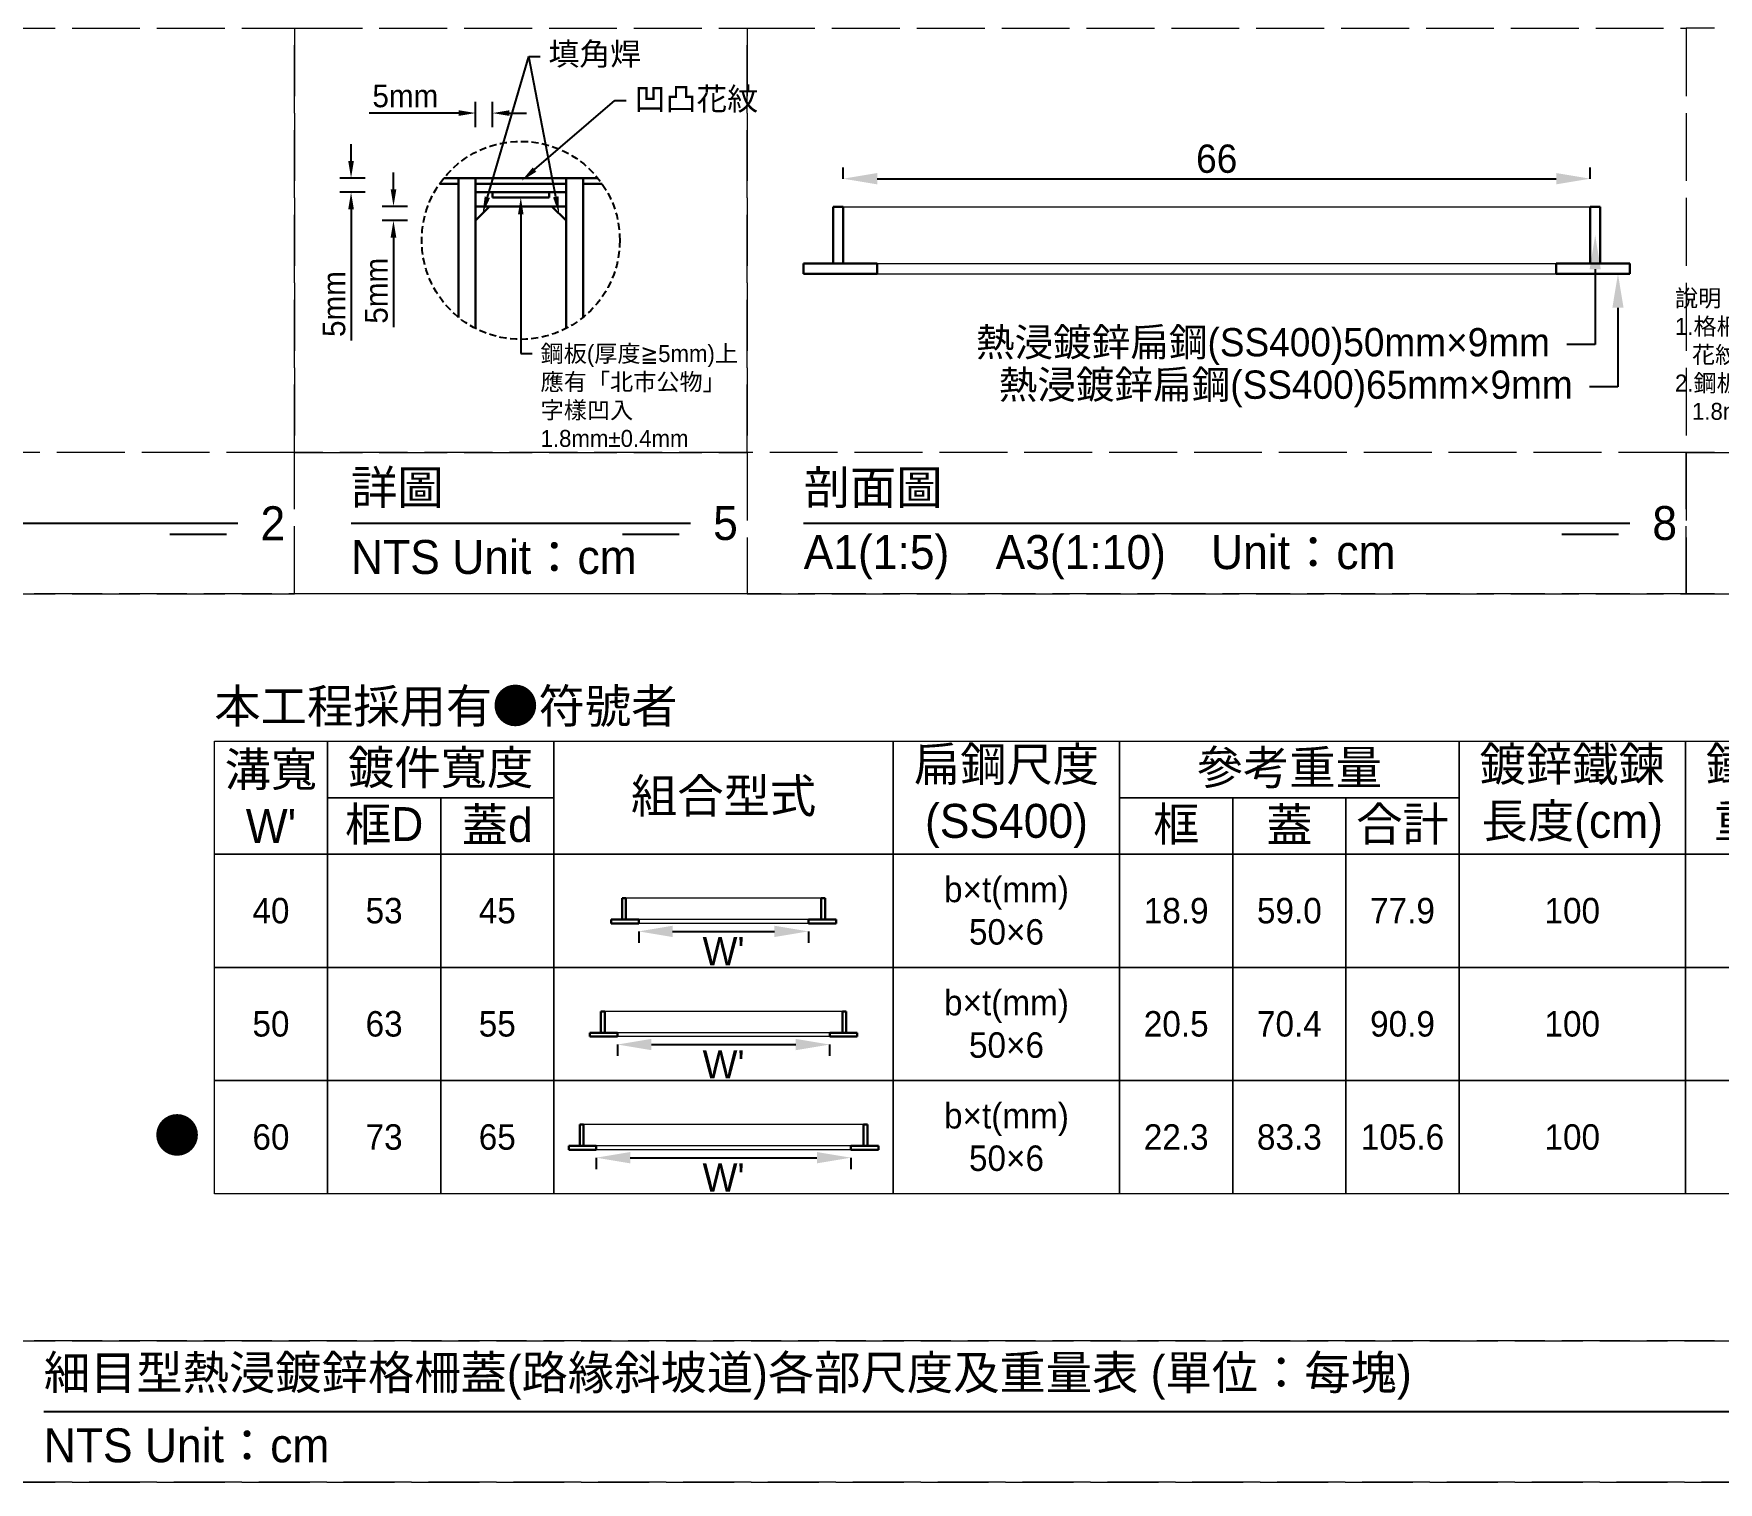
# Model space of a CAD drawing. Extents: x -2640 to 1802, y -2159 to 447.
# Drawn here: x -1521.8 to -1224, y -1721 to -1465 of the extents above; entities that cross this region are included whole.
import ezdxf
from ezdxf import colors
from ezdxf.entities.mleader import LeaderData, LeaderLine
from ezdxf.math import Vec2, Vec3

# ---------------------------------------------------------------- set-up
doc = ezdxf.new("R2010")
doc.units = 0
doc.header["$MEASUREMENT"] = 0
doc.linetypes.add('ACAD_ISO02W100', pattern=[15, 12, -3])
doc.linetypes.add('HIDDEN', pattern=[0.375, 0.25, -0.125])
for name, color, linetype, lineweight in [('一、1.基本-圖框', 7, 'Continuous', 20), ('二、1.繪圖-既有設施', 8, 'Continuous', 20), ('二、2.繪圖-施作項目', 181, 'Continuous', 30)]:
    doc.layers.add(name, color=color, linetype=linetype, lineweight=lineweight)
doc.layers.add('一、4.基本-隱藏', color=9, linetype='ACAD_ISO02W100', lineweight=20, plot=False)
doc.layers.add('三、1.文字-說明文字', color=2, linetype='Continuous')
doc.layers.add('三、3.文字-註解文字', color=2, linetype='Continuous')
doc.styles.add('次圖名(詳圖)', font='MS PGothic.ttf', dxfattribs={"height": 6})
doc.styles.add('註解文字', font='MS PGothic.ttf', dxfattribs={"height": 4})
doc.styles.add('註解文字(詳圖)', font='MS PGothic.ttf', dxfattribs={"height": 5})
doc.dimstyles.new('註解文字', dxfattribs={"dimtxt": 4, "dimasz": 3, "dimexe": 2, "dimexo": 5, "dimgap": 1, "dimtad": 2, "dimzin": 0, "dimdsep": 46, "dimtxsty": '註解文字', "dimcen": 0.1, "dimclrd": 144, "dimclre": 144, "dimclrt": 256, "dimadec": 0, "dimazin": 0, "dimtfac": 1, "dimtofl": 0, "dimtmove": 0, "dimatfit": 3, "dimfxlon": 1, "dimtolj": 1, "dimtzin": 0, "dimlwd": -1, "dimlwe": -1, "dimarcsym": 1})
doc.dimstyles.new('註解文字(詳圖)', dxfattribs={"dimtxt": 5, "dimasz": 6, "dimexe": 2, "dimexo": 5, "dimgap": 1, "dimtad": 2, "dimzin": 0, "dimdsep": 46, "dimtxsty": '註解文字(詳圖)', "dimcen": 0.1, "dimclrd": 144, "dimclre": 144, "dimclrt": 256, "dimadec": 0, "dimazin": 0, "dimtfac": 1, "dimtofl": 0, "dimtmove": 0, "dimatfit": 3, "dimfxlon": 1, "dimtolj": 1, "dimtzin": 0, "dimlwd": -1, "dimlwe": -1, "dimarcsym": 1})

# ---------------------------------------------------------------- blocks, each defined once
blk = doc.blocks.new('*D158')
at = {"layer": 'Defpoints', "color": 0, "transparency": 16777216}
for p in [(-1443.69, -1479), (-1443.69, -1493), (-1440.69, -1493)]:
    blk.add_point(p, dxfattribs=at)
at = {"layer": '三、3.文字-註解文字', "color": 144, "transparency": 16777216}
for p, q in [((-1446.69, -1479), (-1462.51, -1479)), ((-1443.69, -1481.5), (-1443.69, -1477)), ((-1440.69, -1481.5), (-1440.69, -1477)), ((-1437.69, -1479), (-1434.69, -1479))]:
    blk.add_line(p, q, dxfattribs=at)
for points in [[(-1446.69, -1478.5), (-1446.69, -1479.5), (-1443.69, -1479)], [(-1437.69, -1478.5), (-1437.69, -1479.5), (-1440.69, -1479)]]:
    blk.add_solid(points, dxfattribs=at)
at = {"layer": '三、3.文字-註解文字', "transparency": 16777216, "insert": (-1456.1, -1476), "char_height": 4, "attachment_point": 5, "style": '註解文字'}
blk.add_mtext('\\A1;5mm', dxfattribs=at)
blk = doc.blocks.new('*D159')
at = {"layer": 'Defpoints', "color": 0, "transparency": 16777216}
for p in [(-1465.69, -1490.5), (-1443.69, -1490.5), (-1443.69, -1493)]:
    blk.add_point(p, dxfattribs=at)
at = {"layer": '三、3.文字-註解文字', "color": 144, "transparency": 16777216}
for p, q in [((-1465.69, -1487.5), (-1465.69, -1484.5)), ((-1463.19, -1490.5), (-1467.69, -1490.5)), ((-1463.19, -1493), (-1467.69, -1493)), ((-1465.69, -1496), (-1465.69, -1519.17))]:
    blk.add_line(p, q, dxfattribs=at)
for points in [[(-1466.19, -1487.5), (-1465.19, -1487.5), (-1465.69, -1490.5)], [(-1466.19, -1496), (-1465.19, -1496), (-1465.69, -1493)]]:
    blk.add_solid(points, dxfattribs=at)
at = {"layer": '三、3.文字-註解文字', "transparency": 16777216, "insert": (-1468.69, -1512.76), "char_height": 4, "attachment_point": 5, "rotation": 90, "style": '註解文字'}
blk.add_mtext('\\A1;5mm', dxfattribs=at)
blk = doc.blocks.new('*D160')
at = {"layer": 'Defpoints', "color": 0, "transparency": 16777216}
for p in [(-1443.69, -1495.5), (-1458.19, -1498), (-1443.69, -1498)]:
    blk.add_point(p, dxfattribs=at)
at = {"layer": '三、3.文字-註解文字', "color": 144, "transparency": 16777216}
for p, q in [((-1458.19, -1492.5), (-1458.19, -1489.5)), ((-1455.69, -1495.5), (-1460.19, -1495.5)), ((-1455.69, -1498), (-1460.19, -1498)), ((-1458.19, -1501), (-1458.19, -1516.82))]:
    blk.add_line(p, q, dxfattribs=at)
for points in [[(-1458.69, -1492.5), (-1457.69, -1492.5), (-1458.19, -1495.5)], [(-1458.69, -1501), (-1457.69, -1501), (-1458.19, -1498)]]:
    blk.add_solid(points, dxfattribs=at)
at = {"layer": '三、3.文字-註解文字', "transparency": 16777216, "insert": (-1461.19, -1510.41), "char_height": 4, "attachment_point": 5, "rotation": 90, "style": '註解文字'}
blk.add_mtext('\\A1;5mm', dxfattribs=at)
blk = doc.blocks.new('*D143')
at = {"layer": 'Defpoints', "color": 0, "transparency": 16777216}
for p in [(-1246.69, -1490.6), (-1378.69, -1495.6), (-1246.69, -1495.6)]:
    blk.add_point(p, dxfattribs=at)
at = {"layer": '三、3.文字-註解文字', "color": 144, "transparency": 16777216}
for p, q in [((-1378.69, -1490.6), (-1378.69, -1488.6)), ((-1246.69, -1490.6), (-1246.69, -1488.6)), ((-1372.69, -1490.6), (-1252.69, -1490.6))]:
    blk.add_line(p, q, dxfattribs=at)
for points in [[(-1372.69, -1489.6), (-1372.69, -1491.6), (-1378.69, -1490.6)], [(-1252.69, -1489.6), (-1252.69, -1491.6), (-1246.69, -1490.6)]]:
    blk.add_solid(points, dxfattribs=at)
at = {"layer": '三、3.文字-註解文字', "transparency": 16777216, "insert": (-1312.69, -1487.1), "char_height": 5, "attachment_point": 5, "style": '註解文字(詳圖)'}
blk.add_mtext('\\A1;66', dxfattribs=at)
blk = doc.blocks.new('*D145')
at = {"layer": 'Defpoints', "color": 0, "transparency": 16777216}
for p in [(-1414.85, -1622.21), (-1384.85, -1622.21), (-1384.85, -1623.63)]:
    blk.add_point(p, dxfattribs=at)
at = {"layer": '三、3.文字-註解文字', "color": 144, "transparency": 16777216}
for p, q in [((-1414.85, -1623.63), (-1414.85, -1625.63)), ((-1408.85, -1623.63), (-1390.85, -1623.63)), ((-1384.85, -1623.63), (-1384.85, -1625.63))]:
    blk.add_line(p, q, dxfattribs=at)
for points in [[(-1408.85, -1622.63), (-1408.85, -1624.63), (-1414.85, -1623.63)], [(-1390.85, -1622.63), (-1390.85, -1624.63), (-1384.85, -1623.63)]]:
    blk.add_solid(points, dxfattribs=at)
at = {"layer": '三、3.文字-註解文字', "transparency": 16777216, "insert": (-1399.85, -1627.13), "char_height": 5, "attachment_point": 5, "style": '註解文字(詳圖)'}
blk.add_mtext("\\A1;W'", dxfattribs=at)
blk = doc.blocks.new('*D146')
at = {"layer": 'Defpoints', "color": 0, "transparency": 16777216}
for p in [(-1418.6, -1642.21), (-1381.1, -1642.21), (-1381.1, -1643.63)]:
    blk.add_point(p, dxfattribs=at)
at = {"layer": '三、3.文字-註解文字', "color": 144, "transparency": 16777216}
for p, q in [((-1418.6, -1643.63), (-1418.6, -1645.63)), ((-1412.6, -1643.63), (-1387.1, -1643.63)), ((-1381.1, -1643.63), (-1381.1, -1645.63))]:
    blk.add_line(p, q, dxfattribs=at)
for points in [[(-1412.6, -1642.63), (-1412.6, -1644.63), (-1418.6, -1643.63)], [(-1387.1, -1642.63), (-1387.1, -1644.63), (-1381.1, -1643.63)]]:
    blk.add_solid(points, dxfattribs=at)
at = {"layer": '三、3.文字-註解文字', "transparency": 16777216, "insert": (-1399.85, -1647.13), "char_height": 5, "attachment_point": 5, "style": '註解文字(詳圖)'}
blk.add_mtext("\\A1;W'", dxfattribs=at)
blk = doc.blocks.new('*D147')
at = {"layer": 'Defpoints', "color": 0, "transparency": 16777216}
for p in [(-1422.35, -1662.21), (-1377.35, -1662.21), (-1377.35, -1663.63)]:
    blk.add_point(p, dxfattribs=at)
at = {"layer": '三、3.文字-註解文字', "color": 144, "transparency": 16777216}
for p, q in [((-1422.35, -1663.63), (-1422.35, -1665.63)), ((-1416.35, -1663.63), (-1383.35, -1663.63)), ((-1377.35, -1663.63), (-1377.35, -1665.63))]:
    blk.add_line(p, q, dxfattribs=at)
for points in [[(-1416.35, -1662.63), (-1416.35, -1664.63), (-1422.35, -1663.63)], [(-1383.35, -1662.63), (-1383.35, -1664.63), (-1377.35, -1663.63)]]:
    blk.add_solid(points, dxfattribs=at)
at = {"layer": '三、3.文字-註解文字', "transparency": 16777216, "insert": (-1399.85, -1667.13), "char_height": 5, "attachment_point": 5, "style": '註解文字(詳圖)'}
blk.add_mtext("\\A1;W'", dxfattribs=at)

msp = doc.modelspace()

# ---------------------------------------------------------------- linework, layer by layer
at = {"layer": '一、1.基本-圖框'}
for points in [[(-1489.847, -1590), (-1469.847, -1590), (-1469.847, -1610), (-1489.847, -1610)], [(-1489.847, -1590), (-1189.847, -1590), (-1189.847, -1670), (-1489.847, -1670)], [(-1469.847, -1590), (-1429.847, -1590), (-1429.847, -1600), (-1469.847, -1600)], [(-1429.847, -1590), (-1369.847, -1590), (-1369.847, -1610), (-1429.847, -1610)], [(-1369.847, -1590), (-1329.847, -1590), (-1329.847, -1610), (-1369.847, -1610)], [(-1329.847, -1590), (-1269.847, -1590), (-1269.847, -1600), (-1329.847, -1600)], [(-1269.847, -1590), (-1229.847, -1590), (-1229.847, -1610), (-1269.847, -1610)], [(-1229.847, -1590), (-1189.847, -1590), (-1189.847, -1610), (-1229.847, -1610)], [(-1469.847, -1600), (-1449.847, -1600), (-1449.847, -1610), (-1469.847, -1610)], [(-1449.847, -1600), (-1429.847, -1600), (-1429.847, -1610), (-1449.847, -1610)], [(-1329.847, -1600), (-1309.847, -1600), (-1309.847, -1610), (-1329.847, -1610)], [(-1309.847, -1600), (-1289.847, -1600), (-1289.847, -1610), (-1309.847, -1610)], [(-1289.847, -1600), (-1269.847, -1600), (-1269.847, -1610), (-1289.847, -1610)], [(-1489.847, -1610), (-1469.847, -1610), (-1469.847, -1630), (-1489.847, -1630)], [(-1469.847, -1610), (-1449.847, -1610), (-1449.847, -1630), (-1469.847, -1630)], [(-1449.847, -1610), (-1429.847, -1610), (-1429.847, -1630), (-1449.847, -1630)], [(-1429.847, -1610), (-1369.847, -1610), (-1369.847, -1630), (-1429.847, -1630)], [(-1369.847, -1610), (-1329.847, -1610), (-1329.847, -1630), (-1369.847, -1630)], [(-1329.847, -1610), (-1309.847, -1610), (-1309.847, -1630), (-1329.847, -1630)], [(-1309.847, -1610), (-1289.847, -1610), (-1289.847, -1630), (-1309.847, -1630)], [(-1289.847, -1610), (-1269.847, -1610), (-1269.847, -1630), (-1289.847, -1630)], [(-1269.847, -1610), (-1229.847, -1610), (-1229.847, -1630), (-1269.847, -1630)], [(-1229.847, -1610), (-1189.847, -1610), (-1189.847, -1630), (-1229.847, -1630)], [(-1489.847, -1630), (-1469.847, -1630), (-1469.847, -1650), (-1489.847, -1650)], [(-1469.847, -1630), (-1449.847, -1630), (-1449.847, -1650), (-1469.847, -1650)], [(-1449.847, -1630), (-1429.847, -1630), (-1429.847, -1650), (-1449.847, -1650)], [(-1429.847, -1630), (-1369.847, -1630), (-1369.847, -1650), (-1429.847, -1650)], [(-1369.847, -1630), (-1329.847, -1630), (-1329.847, -1650), (-1369.847, -1650)], [(-1329.847, -1630), (-1309.847, -1630), (-1309.847, -1650), (-1329.847, -1650)], [(-1309.847, -1630), (-1289.847, -1630), (-1289.847, -1650), (-1309.847, -1650)], [(-1289.847, -1630), (-1269.847, -1630), (-1269.847, -1650), (-1289.847, -1650)], [(-1269.847, -1630), (-1229.847, -1630), (-1229.847, -1650), (-1269.847, -1650)], [(-1229.847, -1630), (-1189.847, -1630), (-1189.847, -1650), (-1229.847, -1650)], [(-1489.847, -1650), (-1469.847, -1650), (-1469.847, -1670), (-1489.847, -1670)], [(-1469.847, -1650), (-1449.847, -1650), (-1449.847, -1670), (-1469.847, -1670)], [(-1449.847, -1650), (-1429.847, -1650), (-1429.847, -1670), (-1449.847, -1670)], [(-1429.847, -1650), (-1369.847, -1650), (-1369.847, -1670), (-1429.847, -1670)], [(-1369.847, -1650), (-1329.847, -1650), (-1329.847, -1670), (-1369.847, -1670)], [(-1329.847, -1650), (-1309.847, -1650), (-1309.847, -1670), (-1329.847, -1670)], [(-1309.847, -1650), (-1289.847, -1650), (-1289.847, -1670), (-1309.847, -1670)], [(-1289.847, -1650), (-1269.847, -1650), (-1269.847, -1670), (-1289.847, -1670)], [(-1269.847, -1650), (-1229.847, -1650), (-1229.847, -1670), (-1269.847, -1670)], [(-1229.847, -1650), (-1189.847, -1650), (-1189.847, -1670), (-1229.847, -1670)]]:
    msp.add_lwpolyline(points, close=True, dxfattribs=at)
at = {"layer": '一、4.基本-隱藏'}
for points in [[(-1710, -1214), (-930, -1214), (-930, -1721), (-1710, -1721)], [(-1710, -1464), (-1475.693, -1464), (-1475.693, -1539), (-1710, -1539)], [(-1475.693, -1464), (-1395.693, -1464), (-1395.693, -1539), (-1475.693, -1539)], [(-1395.693, -1464), (-1229.693, -1464), (-1229.693, -1539), (-1395.693, -1539)], [(-1149.693, -1464), (-1229.693, -1464), (-1229.693, -1539), (-1149.693, -1539)], [(-1710, -1564), (-1475.693, -1564), (-1475.693, -1539), (-1710, -1539)], [(-1475.693, -1539), (-1395.693, -1539), (-1395.693, -1564), (-1475.693, -1564)], [(-1395.693, -1564), (-1229.693, -1564), (-1229.693, -1539), (-1395.693, -1539)], [(-1149.693, -1539), (-1229.693, -1539), (-1229.693, -1564), (-1149.693, -1564)], [(-1149.693, -1564), (-1530, -1564), (-1530, -1696), (-1149.693, -1696)], [(-1530, -1721), (-1149.693, -1721), (-1149.693, -1696), (-1530, -1696)]]:
    msp.add_lwpolyline(points, close=True, dxfattribs=at)
at = {"layer": '三、3.文字-註解文字'}
for points in [[(-1700, -1551.5), (-1485.693, -1551.5)], [(-1487.693, -1553.5), (-1497.693, -1553.5)], [(-1465.693, -1551.5), (-1405.693, -1551.5)], [(-1407.693, -1553.5), (-1417.693, -1553.5)], [(-1385.693, -1551.5), (-1239.693, -1551.5)], [(-1241.693, -1553.5), (-1251.693, -1553.5)], [(-1520, -1708.5), (-1159.693, -1708.5)]]:
    msp.add_lwpolyline(points, dxfattribs=at)
at = {"layer": '三、3.文字-註解文字', "linetype": 'HIDDEN', "ltscale": 5}
msp.add_circle((-1435.693, -1501.5), 17.5, dxfattribs=at)
at = {"layer": '二、1.繪圖-既有設施'}
for points in [[(-1378.693, -1495.6), (-1246.693, -1495.6)], [(-1372.693, -1505.6), (-1252.693, -1505.6)], [(-1372.693, -1507.4), (-1252.693, -1507.4)], [(-1382.597, -1617.787), (-1417.097, -1617.787)], [(-1384.847, -1621.537), (-1414.847, -1621.537)], [(-1384.847, -1622.213), (-1414.847, -1622.213)], [(-1378.847, -1637.787), (-1420.847, -1637.787)], [(-1381.097, -1641.537), (-1418.597, -1641.537)], [(-1381.097, -1642.213), (-1418.597, -1642.213)], [(-1375.097, -1657.787), (-1424.597, -1657.787)], [(-1377.347, -1661.537), (-1422.347, -1661.537)], [(-1377.347, -1662.213), (-1422.347, -1662.213)]]:
    msp.add_lwpolyline(points, dxfattribs=at)
at = {"layer": '二、2.繪圖-施作項目'}
for points in [[(-1450.055, -1491.5), (-1446.693, -1491.5)], [(-1449.304, -1490.5), (-1422.083, -1490.5)], [(-1446.693, -1490.5), (-1446.693, -1515.111)], [(-1443.693, -1490.5), (-1443.693, -1517.064)], [(-1443.693, -1491.5), (-1427.693, -1491.5)], [(-1427.693, -1490.5), (-1427.693, -1517.064)], [(-1424.693, -1490.5), (-1424.693, -1515.111)], [(-1424.693, -1491.5), (-1421.332, -1491.5)], [(-1443.693, -1493), (-1427.693, -1493)], [(-1440.693, -1493), (-1430.693, -1493)], [(-1440.693, -1493.9), (-1440.693, -1493)], [(-1440.693, -1493.9), (-1430.693, -1493.9)], [(-1430.693, -1493.9), (-1430.693, -1493)], [(-1443.693, -1495.5), (-1427.693, -1495.5)], [(-1441.193, -1495.5), (-1443.693, -1498)], [(-1430.193, -1495.5), (-1427.693, -1498)], [(-1380.493, -1495.6), (-1380.493, -1505.6)], [(-1380.493, -1495.6), (-1378.693, -1495.6)], [(-1378.693, -1495.6), (-1378.693, -1505.6)], [(-1246.693, -1495.6), (-1246.693, -1505.6)], [(-1246.693, -1495.6), (-1244.893, -1495.6)], [(-1244.893, -1495.6), (-1244.893, -1505.6)], [(-1385.693, -1505.6), (-1385.693, -1507.4)], [(-1385.693, -1505.6), (-1372.693, -1505.6)], [(-1372.693, -1505.6), (-1372.693, -1507.4)], [(-1252.693, -1505.6), (-1252.693, -1507.4)], [(-1252.693, -1505.6), (-1239.693, -1505.6)], [(-1239.693, -1505.6), (-1239.693, -1507.4)], [(-1385.693, -1507.4), (-1372.693, -1507.4)], [(-1252.693, -1507.4), (-1239.693, -1507.4)], [(-1417.772, -1617.787), (-1417.772, -1621.537)], [(-1417.097, -1617.787), (-1417.772, -1617.787)], [(-1417.097, -1617.787), (-1417.097, -1621.537)], [(-1382.597, -1617.787), (-1382.597, -1621.537)], [(-1381.922, -1617.787), (-1382.597, -1617.787)], [(-1381.922, -1617.787), (-1381.922, -1621.537)], [(-1419.722, -1621.537), (-1419.722, -1622.213)], [(-1414.847, -1621.537), (-1419.722, -1621.537)], [(-1414.847, -1622.213), (-1419.722, -1622.213)], [(-1414.847, -1621.537), (-1414.847, -1622.213)], [(-1384.847, -1621.537), (-1384.847, -1622.213)], [(-1379.972, -1621.537), (-1384.847, -1621.537)], [(-1379.972, -1622.213), (-1384.847, -1622.213)], [(-1379.972, -1621.537), (-1379.972, -1622.213)], [(-1421.522, -1637.787), (-1421.522, -1641.537)], [(-1420.847, -1637.787), (-1421.522, -1637.787)], [(-1420.847, -1637.787), (-1420.847, -1641.537)], [(-1378.847, -1637.787), (-1378.847, -1641.537)], [(-1378.172, -1637.787), (-1378.847, -1637.787)], [(-1378.172, -1637.787), (-1378.172, -1641.537)], [(-1423.472, -1641.537), (-1423.472, -1642.213)], [(-1418.597, -1641.537), (-1423.472, -1641.537)], [(-1418.597, -1642.213), (-1423.472, -1642.213)], [(-1418.597, -1641.537), (-1418.597, -1642.213)], [(-1381.097, -1641.537), (-1381.097, -1642.213)], [(-1376.222, -1641.537), (-1381.097, -1641.537)], [(-1376.222, -1642.213), (-1381.097, -1642.213)], [(-1376.222, -1641.537), (-1376.222, -1642.213)], [(-1425.272, -1657.787), (-1425.272, -1661.537)], [(-1424.597, -1657.787), (-1425.272, -1657.787)], [(-1424.597, -1657.787), (-1424.597, -1661.537)], [(-1375.097, -1657.787), (-1375.097, -1661.537)], [(-1374.422, -1657.787), (-1375.097, -1657.787)], [(-1374.422, -1657.787), (-1374.422, -1661.537)], [(-1427.222, -1661.537), (-1427.222, -1662.213)], [(-1422.347, -1661.537), (-1427.222, -1661.537)], [(-1422.347, -1662.213), (-1427.222, -1662.213)], [(-1422.347, -1661.537), (-1422.347, -1662.213)], [(-1377.347, -1661.537), (-1377.347, -1662.213)], [(-1372.472, -1661.537), (-1377.347, -1661.537)], [(-1372.472, -1662.213), (-1377.347, -1662.213)], [(-1372.472, -1661.537), (-1372.472, -1662.213)]]:
    msp.add_lwpolyline(points, dxfattribs=at)

# ---------------------------------------------------------------- texts
at = {"layer": '一、1.基本-圖框', "char_height": 6, "attachment_point": 5, "style": '註解文字(詳圖)'}
for s, width, insert in [("{\\fMS PGothic|b0|i0|c128|p34;溝寬\\P}W'", 22.09955, (-1479.847, -1600)), ('鍍件寬度', 35.26712, (-1449.847, -1595)), ('扁鋼尺度\\P(SS400)', 35.26712, (-1349.847, -1600)), ('參考重量', 35.26712, (-1299.847, -1595)), ('{\\fMS PGothic|b0|i0|c128|p34;鍍鋅鐵鍊長度}(cm)', 35.26712, (-1249.847, -1600)), ('{\\fMS PGothic|b0|i0|c128|p34;鐵鍊}參考重量{\\fMS PGothic|b0|i0|c128|p34;(}kg{\\fMS PGothic|b0|i0|c128|p34;)}', 35.26712, (-1209.847, -1600)), ('組合型式', 35.26712, (-1399.847, -1600)), ('框D', 35.26712, (-1459.847, -1605)), ('蓋d', 35.26712, (-1439.847, -1605)), ('框', 35.26712, (-1319.847, -1605)), ('蓋', 35.26712, (-1299.847, -1605)), ('合計', 35.26712, (-1279.847, -1605))]:
    msp.add_mtext_dynamic_manual_height_columns(s, width=width, gutter_width=30, heights=[0], dxfattribs=dict(at, insert=insert))
at = {"layer": '三、1.文字-說明文字', "insert": (-1231.689, -1510.215), "char_height": 3, "attachment_point": 1, "style": '註解文字'}
msp.add_mtext_dynamic_manual_height_columns('{\\fPMingLiU|b0|i0|c136|p18;說\\fMS PGothic|b0|i0|c128|p34;明：\\P\\pi-3,l3;1.格柵蓋與車輛接觸面應有止滑凹凸花紋(圖中花紋僅供參考)\\P2.鋼板上應有「北市公物」字樣凹入1.8mm±0.4mm，字高約2cm，字體為標楷體}', width=83.36188, gutter_width=30, heights=[0], dxfattribs=at)
at = {"layer": '三、3.文字-註解文字'}
for s, width, gutter_width, insert, char_height, attachment_point, style in [('詳圖', 30.14945, 15, (-1465.693, -1545.5), 6, 4, '次圖名(詳圖)'), ('剖面圖', 109.33936, 15, (-1385.693, -1545.5), 6, 4, '次圖名(詳圖)'), ('2', 3, 15, (-1481.693, -1551.5), 6, 4, '次圖名(詳圖)'), ('5', 3, 15, (-1401.693, -1551.5), 6, 4, '次圖名(詳圖)'), ('8', 3, 15, (-1235.693, -1551.5), 6, 4, '次圖名(詳圖)'), ('NTS{\\fMS PGothic|b0|i0|c128|p34; Unit：cm}', 93.26158, 15, (-1465.693, -1557.5), 6, 4, '次圖名(詳圖)'), ('{\\fMS PGothic|b0|i0|c128|p34;A1(1:}5{\\fMS PGothic|b0|i0|c128|p34;)\u3000A3(1:}1{\\fMS PGothic|b0|i0|c128|p34;0)^IUnit：cm}', 136.03259, 15, (-1385.693, -1557.5), 6, 4, '次圖名(詳圖)'), ('{\\fMS PGothic|b0|i0|c128|p34;本工程採用有●符號者}', 89.58136, 30, (-1489.847, -1587.5), 6, 7, '次圖名(詳圖)'), ('{\\fMS PGothic|b0|i0|c128|p34;b×t(mm)\\P50×6}', 53.3682, 30, (-1349.847, -1620), 4.5, 5, '註解文字(詳圖)'), ('40', 9.06048, 30, (-1479.847, -1620), 4.5, 5, '註解文字(詳圖)'), ('53', 9.06048, 30, (-1459.847, -1620), 4.5, 5, '註解文字(詳圖)'), ('45', 9.06048, 30, (-1439.847, -1620), 4.5, 5, '註解文字(詳圖)'), ('18.9', 9.06048, 30, (-1319.847, -1620), 4.5, 5, '註解文字(詳圖)'), ('59.0', 9.06048, 30, (-1299.847, -1620), 4.5, 5, '註解文字(詳圖)'), ('77.9', 9.06048, 30, (-1279.847, -1620), 4.5, 5, '註解文字(詳圖)'), ('100', 9.06048, 30, (-1249.847, -1620), 4.5, 5, '註解文字(詳圖)'), ('b×t(mm)\\P50×6', 53.3682, 30, (-1349.847, -1640), 4.5, 5, '註解文字(詳圖)'), ('50', 9.06048, 30, (-1479.847, -1640), 4.5, 5, '註解文字(詳圖)'), ('63', 9.06048, 30, (-1459.847, -1640), 4.5, 5, '註解文字(詳圖)'), ('55', 9.06048, 30, (-1439.847, -1640), 4.5, 5, '註解文字(詳圖)'), ('20.5', 9.06048, 30, (-1319.847, -1640), 4.5, 5, '註解文字(詳圖)'), ('70.4', 9.06048, 30, (-1299.847, -1640), 4.5, 5, '註解文字(詳圖)'), ('90.9', 9.06048, 30, (-1279.847, -1640), 4.5, 5, '註解文字(詳圖)'), ('100', 9.06048, 30, (-1249.847, -1640), 4.5, 5, '註解文字(詳圖)'), ('b×t(mm)\\P50×6', 53.3682, 30, (-1349.847, -1660), 4.5, 5, '註解文字(詳圖)'), ('{\\fMS PGothic|b0|i0|c128|p34;●}', 9.0506, 30, (-1492.347, -1660), 6, 6, '次圖名(詳圖)'), ('60', 9.06048, 30, (-1479.847, -1660), 4.5, 5, '註解文字(詳圖)'), ('73', 9.06048, 30, (-1459.847, -1660), 4.5, 5, '註解文字(詳圖)'), ('65', 9.06048, 30, (-1439.847, -1660), 4.5, 5, '註解文字(詳圖)'), ('22.3', 9.06048, 30, (-1319.847, -1660), 4.5, 5, '註解文字(詳圖)'), ('83.3', 9.06048, 30, (-1299.847, -1660), 4.5, 5, '註解文字(詳圖)'), ('105.6', 9.06048, 30, (-1279.847, -1660), 4.5, 5, '註解文字(詳圖)'), ('100', 9.06048, 30, (-1249.847, -1660), 4.5, 5, '註解文字(詳圖)'), ('細目型{\\fMS PGothic|b0|i0|c128|p34;熱浸鍍鋅格柵蓋}(路緣斜坡道){\\fMS PGothic|b0|i0|c128|p34;各部尺度及重量表 (單位：每塊)}', 256.26644, 15, (-1520, -1702.5), 6, 4, '次圖名(詳圖)'), ('NTS{\\fMS PGothic|b0|i0|c128|p34; Unit：cm}', 93.26158, 15, (-1520, -1714.5), 6, 4, '次圖名(詳圖)')]:
    msp.add_mtext_dynamic_manual_height_columns(s, width=width, gutter_width=gutter_width, heights=[0], dxfattribs=dict(at, insert=insert, char_height=char_height, attachment_point=attachment_point, style=style))

# ---------------------------------------------------------------- dimensions: what is measured, and where the dimension line sits
for p1, p2, distance, picture, middle in [((-1440.693, -1493), (-1443.693, -1493), -14, '*D158', (-1456.102, -1476)), ((-1443.693, -1495.5), (-1443.693, -1498), -14.5, '*D160', (-1461.193, -1510.409))]:
    dim = msp.add_aligned_dim(p1=p1, p2=p2, distance=distance, text='5mm', dimstyle='註解文字', dxfattribs=at)
    dim.commit()
    dim.dimension.update_dxf_attribs({"geometry": picture, "text_midpoint": middle})
dim = msp.add_linear_dim(base=(-1465.693, -1490.5), p1=(-1443.693, -1493), p2=(-1443.693, -1490.5), angle=90, text='5mm', dimstyle='註解文字', dxfattribs=at)
dim.commit()
dim.dimension.update_dxf_attribs({"geometry": '*D159', "text_midpoint": (-1465.693, -1512.761), "dimtype": 161})
for base, p1, p2, text, picture, middle in [((-1246.693, -1490.6), (-1378.693, -1495.6), (-1246.693, -1495.6), '66', '*D143', (-1312.693, -1487.1)), ((-1384.847, -1623.628), (-1414.847, -1622.213), (-1384.847, -1622.213), "W'", '*D145', (-1399.847, -1627.128)), ((-1381.097, -1643.628), (-1418.597, -1642.213), (-1381.097, -1642.213), "W'", '*D146', (-1399.847, -1647.128)), ((-1377.347, -1663.628), (-1422.347, -1662.213), (-1377.347, -1662.213), "W'", '*D147', (-1399.847, -1667.128))]:
    dim = msp.add_linear_dim(base=base, p1=p1, p2=p2, text=text, dimstyle='註解文字(詳圖)', dxfattribs=at)
    dim.commit()
    dim.dimension.update_dxf_attribs({"geometry": picture, "text_midpoint": middle})

# ---------------------------------------------------------------- leaders
ml = msp.add_multileader_mtext('Standard', dxfattribs=at)
ml.set_content('填角{\\fPMingLiU|b0|i0|c136|p18;焊}', color=256, style='註解文字')
ml.set_leader_properties(color=144, linetype='ByLayer', lineweight=-1)
ml.build(insert=Vec2(0, 0))
ml.multileader.update_dxf_attribs({"dogleg_length": 2, "arrow_head_size": 3})
ctx = ml.context
ctx.base_point, ctx.arrow_head_size, ctx.landing_gap_size, ctx.plane_origin = Vec3(-1432.292, -1469), 3, 1.5, Vec3(-1416.96, -1491.95)
notes = []
notes.append((ctx, [(0, (1, 1, 0), (-1434.292, -1469), (1, 0), 2, [(0, [(-1442.443, -1496.75)], 0, [])])]))
ctx.mtext.insert, ctx.mtext.flow_direction = Vec3(-1430.792, -1466.547), 5
ml = msp.add_multileader_mtext('Standard', dxfattribs=at)
ml.set_content('{\\fMS PGothic|b0|i0|c128|p34; }', color=256, style='註解文字')
ml.set_leader_properties(color=144, linetype='ByLayer', lineweight=-1)
ml.build(insert=Vec2(0, 0))
ml.multileader.update_dxf_attribs({"dogleg_length": 0, "arrow_head_size": 3})
ctx = ml.context
ctx.base_point, ctx.char_height, ctx.arrow_head_size, ctx.landing_gap_size, ctx.plane_origin = Vec3(-1438.621, -1469), 3, 3, 1.5, Vec3(-1403.46, -1491.95)
ctx.text_align_type = 2
notes.append((ctx, [(1, (1, 1, 0), (-1434.292, -1469), (-1, 0), 0, [(0, [(-1428.943, -1496.75)], 0, [])])]))
ctx.mtext.insert, ctx.mtext.alignment, ctx.mtext.flow_direction = Vec3(-1435.792, -1467.5), 3, 5
ml = msp.add_multileader_mtext('Standard', dxfattribs=at)
ml.set_content('凹凸花紋', color=256, style='註解文字')
ml.set_leader_properties(color=144, linetype='ByLayer', lineweight=-1)
ml.build(insert=Vec2(0, 0))
ml.multileader.update_dxf_attribs({"dogleg_length": 2, "arrow_head_size": 3})
ctx = ml.context
ctx.base_point, ctx.arrow_head_size, ctx.landing_gap_size, ctx.plane_origin = Vec3(-1417.064, -1476.772), 3, 1.5, Vec3(-1416.96, -1486.95)
notes.append((ctx, [(0, (1, 1, 0), (-1419.064, -1476.772), (1, 0), 2, [(0, [(-1435.538, -1490.96)], 0, [])])]))
ctx.mtext.insert, ctx.mtext.flow_direction = Vec3(-1415.564, -1474.499), 5
ml = msp.add_multileader_mtext('Standard', dxfattribs=at)
ml.set_content('{\\fMS PGothic|b0|i0|c128|p34;鋼板(厚度≧5mm)上應有「北市公物」字樣凹入1.8mm%%P0.4mm}', color=256, style='註解文字')
ml.set_leader_properties(color=144, linetype='ByLayer', lineweight=-1)
ml.build(insert=Vec2(0, 0))
ml.multileader.update_dxf_attribs({"dogleg_length": 2, "arrow_head_size": 3})
ctx = ml.context
ctx.base_point, ctx.char_height, ctx.arrow_head_size, ctx.landing_gap_size, ctx.plane_origin = Vec3(-1433.693, -1521.5), 3, 3, 1.5, Vec3(-1468.6, -1500.664)
notes.append((ctx, [(0, (1, 1, 0), (-1435.693, -1521.5), (1, 0), 2, [(0, [(-1435.693, -1493.9)], 0, [])])]))
ctx.mtext.insert, ctx.mtext.width, ctx.mtext.flow_direction = Vec3(-1432.193, -1520), 35.71327, 5
ml = msp.add_multileader_mtext('Standard', dxfattribs=at)
ml.set_content('熱浸鍍鋅扁鋼(SS400)50mm×9mm', color=256, style='註解文字(詳圖)')
ml.set_leader_properties(color=144, linetype='ByLayer', lineweight=-1)
ml.build(insert=Vec2(0, 0))
ml.multileader.update_dxf_attribs({"dogleg_length": 5, "arrow_head_size": 6})
ctx = ml.context
ctx.base_point, ctx.char_height, ctx.arrow_head_size, ctx.landing_gap_size, ctx.plane_origin = Vec3(-1363.157, -1519.9), 5, 6, 3, Vec3(-1245.793, -1500.6)
ctx.text_align_type = 2
notes.append((ctx, [(1, (1, 1, 0), (-1245.793, -1519.9), (-1, 0), 5, [(0, [(-1245.793, -1500.6)], 0, [])])]))
ctx.mtext.insert, ctx.mtext.alignment, ctx.mtext.flow_direction = Vec3(-1253.793, -1517.002), 3, 5
ml = msp.add_multileader_mtext('Standard', dxfattribs=at)
ml.set_content('{\\fMS PGothic|b0|i0|c128|p34;熱浸鍍鋅扁鋼(SS400)}65{\\fMS PGothic|b0|i0|c128|p34;mm×9mm}', color=256, style='註解文字(詳圖)')
ml.set_leader_properties(color=144, linetype='ByLayer', lineweight=-1)
ml.build(insert=Vec2(0, 0))
ml.multileader.update_dxf_attribs({"dogleg_length": 5, "arrow_head_size": 6})
ctx = ml.context
ctx.base_point, ctx.char_height, ctx.arrow_head_size, ctx.landing_gap_size, ctx.plane_origin = Vec3(-1359.134, -1527.4), 5, 6, 3, Vec3(-1241.771, -1507.4)
ctx.text_align_type = 2
notes.append((ctx, [(1, (1, 1, 0), (-1241.771, -1527.4), (-1, 0), 5, [(0, [(-1241.771, -1507.4)], 0, [])])]))
ctx.mtext.insert, ctx.mtext.alignment, ctx.mtext.flow_direction = Vec3(-1249.771, -1524.502), 3, 5
for ctx, leaders in notes:
    for number, flags, end, landing, length, lines in leaders:
        leader = LeaderData()
        leader.index, (leader.has_last_leader_line, leader.has_dogleg_vector, leader.attachment_direction) = number, flags
        leader.last_leader_point, leader.dogleg_vector, leader.dogleg_length = Vec3(end), Vec3(landing), length
        for number, points, colour, breaks in lines:
            line = LeaderLine()
            line.index, line.vertices, line.color, line.breaks = number, Vec3.list(points), colors.encode_raw_color(colour), breaks
            leader.lines.append(line)
        ctx.leaders.append(leader)

doc.saveas('drawing.dxf')
